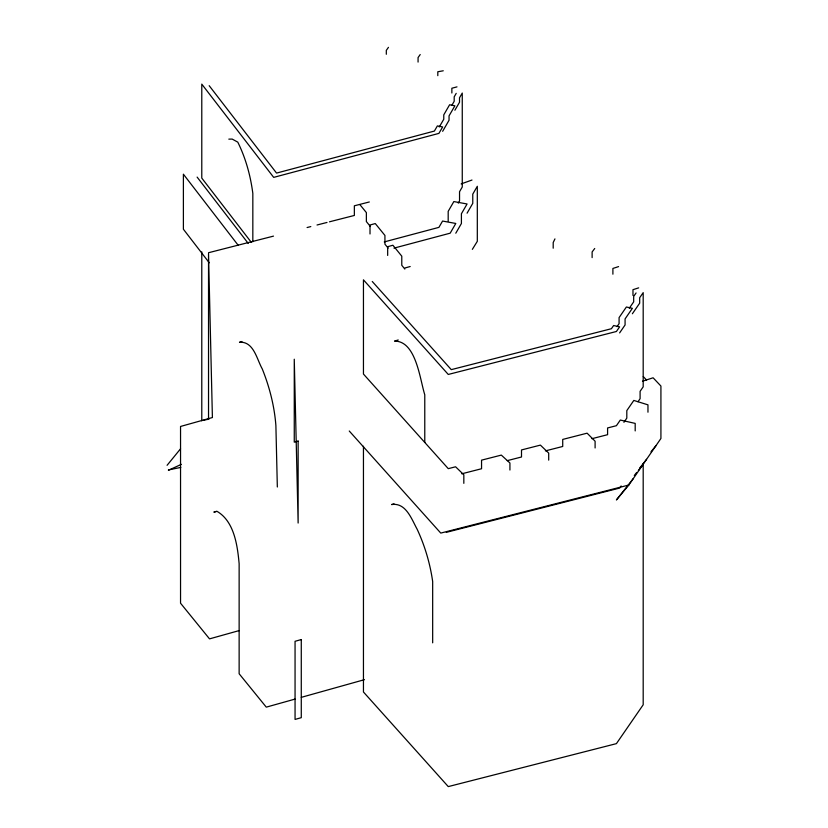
<?xml version="1.0" encoding="UTF-8"?>
<svg xmlns="http://www.w3.org/2000/svg" width="828" height="828" viewBox="0 0 828 828"><rect width="100%" height="100%" fill="white"/><g stroke="black" fill="none" stroke-linecap="round" stroke-linejoin="round"><path stroke-width="1.24" d="M554.946 238.888L553.197 242.532L553.197 248.203M456.218 93.347L454.189 96.845L454.189 101.295L451.902 105.259M439.285 126.974L443.767 119.232L443.767 114.864L449.604 104.773L454.893 105.798L449.045 115.889L449.045 120.257L442.649 131.31M454.893 110.238L459.519 102.248L459.519 97.797L462.262 93.057L462.262 187.024L459.54 191.734L459.54 200.935L458.277 203.119M467.075 213.179L472.767 203.346L472.767 194.145L477.311 186.29L477.311 241.321L472.353 249.352M455.793 233.206L461.413 223.498L461.413 213.759L467.075 203.978L453.847 201.566L448.186 211.347L448.186 221.086M636.07 292.957L633.679 296.414L633.679 301.858L629.301 308.213M617.036 326.625L619.085 323.655L619.085 317.6L626.382 307.002L632.375 308.326L625.078 318.915L625.078 324.969L619.613 332.908M632.375 313.76L639.682 303.172L639.682 297.728L643.19 292.636L643.19 386.842L640.096 391.334L640.096 398.692L638.005 401.725M623.919 422.321L626.806 418.13L626.806 410.616L633.824 400.431L647.962 404.851L647.962 412.209M621.124 485.964L619.675 488.054L446.302 532.352M633.337 478.512L616.415 499.946L628.856 485.022L660.92 438.478L660.92 386.045L653.106 377.785L642.487 381.222M388.456 47.341L386.314 50.363L386.314 54.275M420.21 54.544L418.068 57.567L418.068 62.09M594.721 248.503L592.123 251.94L592.123 257.611M639.589 468.213L646.554 459.323M634.3 475.469L636.722 472.446M638.336 470.439L642.373 465.408M167.08 465.315L180.545 448.797M650.994 451.777L655.89 445.785M168.436 470.283L181.332 464.342M461.175 183.909L471.981 180.038M618.578 266.606L612.896 268.448L612.896 274.192M638.667 287.854L632.975 289.686L632.975 295.441M398.237 339.966L394.532 341.105C416.091 340.929 419.827 379.058 424.774 394.78L424.774 442.452M394.066 503.807L391.613 504.562C405.937 502.296 411.63 519.228 417.146 529.237C424.857 545.776 430.074 563.454 432.671 581.515L432.671 642.838M241.952 341.529L239.489 342.264C253.73 341.146 256.783 359.238 262.248 368.884C269.514 386.966 274.41 406.093 275.89 425.561L277.339 486.999M404.995 267.972L410.191 266.523M216.346 511.435L213.862 512.128L216.936 511.29C234.241 521.34 237.439 545.352 239.137 563.713L239.137 673.754L266.274 707.143L295.058 699.091M239.323 630.543L209.525 638.874L180.545 603.208L180.545 426.461L212.403 417.54L208.532 253.72L208.532 418.626M301.278 697.352L364.475 679.664M456.994 86.868L451.86 88.244L451.86 92.995M384.254 241.921L438.912 227.369L442.566 221.055L455.793 223.467L450.184 233.175L393.962 248.141M369.329 201.97L354.353 205.799L354.353 215.456L329.472 221.811M208.532 252.726L273.488 236.125M307.084 227.534L310.81 226.582M317.031 224.999L326.988 222.453M591.927 438.695L607.586 434.69L607.586 427.952L616.415 425.695L620.307 420.055L635.19 423.398L635.19 430.912M507.253 460.637L521.505 456.994L521.505 449.946L540.405 445.112L548.695 453.082L548.695 460.13M545.362 450.898L562.719 446.468L562.719 439.42L587.104 433.179L595.104 441.22L595.104 447.969M461.776 473.792L481.554 468.741L481.554 460.151L501.323 455.1L509.924 462.987L509.924 470.035M628.856 485.022L440.765 533.087L349.261 431.015M168.405 469.942L180.794 467.416M203.926 420.096L208.956 419.185M443.27 70.784L437.805 71.767L437.805 75.669M228.818 139.135L232.171 139.083L237.781 142.137C245.719 158.179 250.532 175.681 252.83 193.41L252.83 241.755M643.263 376.564L646.544 380.042M372.269 281.499L451.281 369.64L611.426 328.716L613.62 325.528L619.613 326.853L616.415 331.49L448.269 374.453L363.451 279.843L363.451 374.049L448.269 468.658L455.586 466.785L463.825 474.765L463.825 483.345M359.89 204.619L366.369 212.599L366.369 221.562L370.416 226.541M388.115 248.089L384.927 244.167L384.927 235.431L375.27 223.55L370.012 225.019L370.012 233.982M404.84 269.059L401.777 265.291L401.777 256.162L392.896 245.233L387.67 246.703L387.67 255.438M209.184 85.688L276.552 173.083L434.389 131.062L437.37 125.918L442.649 126.943L438.912 133.391L273.685 177.378L201.784 84.125L201.784 178.092L251.277 242.293M197.116 177.099L248.265 243.453M238.298 245.43L183.392 174.19L183.392 229.221L209.277 262.807M643.19 463.67L643.19 704.783L616.415 743.637L448.269 786.6L363.451 691.991L363.451 446.24M201.784 251.878L201.784 420.841M298.132 441.076L294.261 442.152L294.261 359.217L298.132 523.048L298.132 441.076M301.278 639.558L295.058 641.296L295.058 719.418L301.278 717.679L301.278 639.558"/></g></svg>
